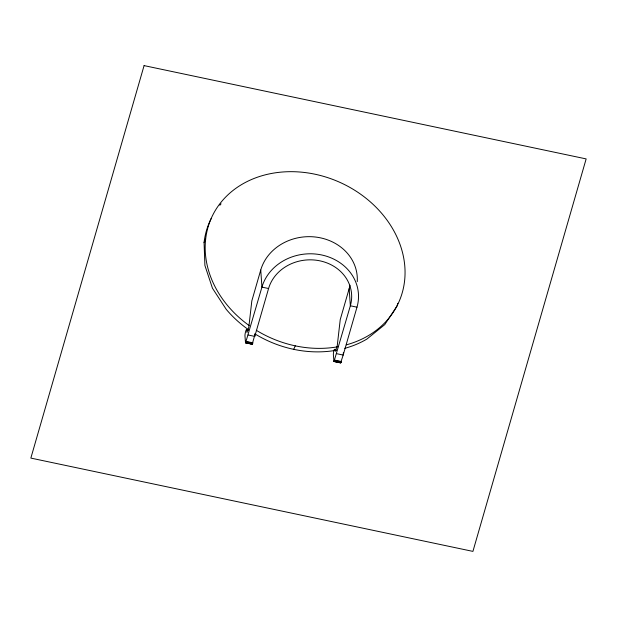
<?xml version="1.0" encoding="UTF-8"?>
<svg xmlns="http://www.w3.org/2000/svg" width="617" height="617" viewBox="0 0 617 617"><rect width="100%" height="100%" fill="white"/><g stroke="black" fill="none" stroke-linecap="round" stroke-linejoin="round"><path stroke-width="0.93" d="M248.312 330.334L246.653 329.987A3.424 0.494 -78.1 0 0 245.689 331.329A3.424 0.494 -78.1 0 0 244.957 335.872L245.52 342.813L252.214 344.232L254.914 334.645M343.407 352.43L343.175 355.06L340.63 362.889L333.936 361.469L333.365 354.536A3.424 0.494 -78.1 0 1 334.329 349.284M397.803 303.325L397.063 306.009L384.753 324.611L366.914 339.049A102.73 85.1 24.4 0 1 344.749 348.343M357.251 281.63A49.082 43.337 -4 0 0 315.719 237.059A49.082 43.337 -4 0 0 260.744 270.007L251.821 300.926L248.828 327.095L246.97 332.532L246.653 329.987M248.127 335L254.759 336.404L268.572 288.517A42.234 37.29 -4 0 1 319.938 260.844A42.234 37.29 -4 0 1 350.356 305.777L356.988 307.181L343.175 355.06L336.543 353.664M349.97 285.185A42.234 37.29 -4 0 1 349.16 288.663L340.237 319.591L337.244 345.759L335.386 351.196L335.116 349.361M245.581 342.828L261.94 287.121L260.744 270.007M333.998 361.493L350.356 305.777L349.16 288.663M248.343 329.571A102.73 85.1 24.4 0 1 226.246 309.364L212.472 288.255L204.906 265.457L204.065 242.527L205.646 239.034M293.7 349.345L295.288 345.844M268.572 288.517L261.94 287.121A49.082 43.337 -4 0 1 321.634 254.96A49.082 43.337 -4 0 1 356.988 307.181M246.26 341.456L252.893 342.851M334.676 360.112L341.309 361.516M246.152 341.787L252.785 343.191M334.561 360.451L341.193 361.847M246.044 342.088L252.669 343.484M334.453 360.744L341.085 362.148M245.936 342.342L252.569 343.738M334.345 360.999L340.977 362.395M245.836 342.543L252.469 343.939M334.244 361.2L340.877 362.603M245.435 342.605L252.368 344.093M333.851 361.269L340.785 362.75M245.473 342.736L252.291 344.193M333.882 361.4L340.7 362.85M254.636 334.638L254.759 336.404M249.152 325.529A102.73 85.1 24.4 0 1 233.92 189.766A102.73 85.1 24.4 0 1 387.09 220.207A102.73 85.1 24.4 0 1 346.338 344.849M338.263 346.677A102.73 85.1 24.4 0 1 256.317 330.288M336.681 350.171A102.73 85.1 24.4 0 1 254.736 333.782M204.065 242.527A102.73 85.1 24.4 0 1 211.191 218.541M219.853 205.253A102.73 85.1 24.4 0 1 221.063 203.826M144.085 65.61L30.85 458.092L472.915 551.39L586.15 158.908L144.085 65.61"/></g></svg>
